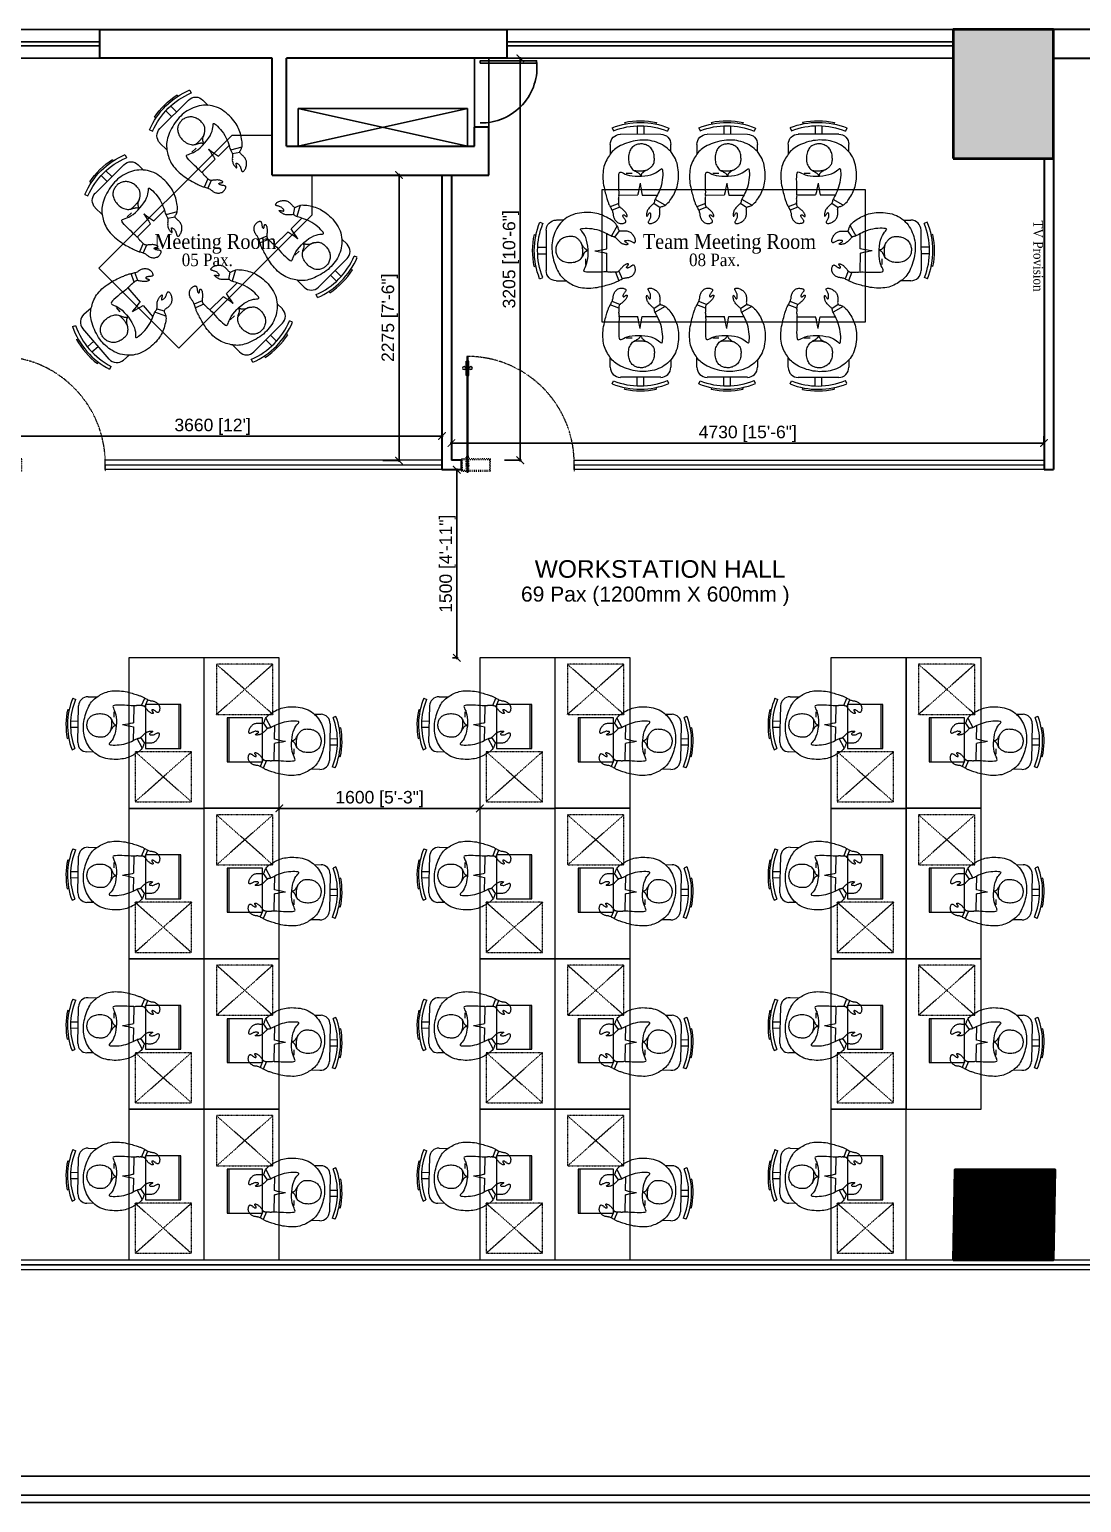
# Model space of a CAD drawing. Header units: millimetres. Extents: x 14520794 to 14796193, y 1415067 to 1454683.
# Drawn here: x 14685433 to 14693826, y 1438638 to 1450387 of the extents above; entities that cross this region are included whole.
import ezdxf

# ---------------------------------------------------------------- set-up
doc = ezdxf.new("R2010")
doc.units = ezdxf.units.MM
doc.header["$LTSCALE"] = 0.01
doc.header["$MEASUREMENT"] = 0
doc.header["$PDMODE"] = 35
for name, pattern in [('ACAD_ISO03W100', [30, 12, -18]), ('DASHED2', [0.375, 0.25, -0.125]), ('HIDDEN', [0.375, 0.25, -0.125])]:
    doc.linetypes.add(name, pattern=pattern)
doc.layers.get('0').update_dxf_attribs({"color": 6, "lineweight": 0})
doc.layers.get('Defpoints').update_dxf_attribs({"color": 2})
for name, color, linetype, lineweight in [('AR-1', 7, 'Continuous', 0), ('CHAIR', 32, 'Continuous', 13), ('CHAIRS', 30, 'Continuous', 13), ('COL', 5, 'Continuous', 40), ('DIM', 6, 'Continuous', 13), ('fur', 32, 'Continuous', 9), ('fur_n', 32, 'Continuous', 13), ('Glass door', 5, 'Continuous', 15), ('glass part', 5, 'Continuous', 0), ('HATCH', 8, 'Continuous', 15), ('HIDDEN', 30, 'HIDDEN', 5), ('men', 1, 'Continuous', 13), ('partition', 34, 'Continuous', 30), ('TXT2', 7, 'Continuous', 15), ('WALL', 7, 'Continuous', 30)]:
    doc.layers.add(name, color=color, linetype=linetype, lineweight=lineweight)
for name, color, linetype in [('column', 13, 'Continuous'), ('DOOR1', 5, 'Continuous'), ('GLASS', 5, 'Continuous'), ('LIGHT', 2, 'Continuous'), ('PROJ', 30, 'HIDDEN'), ('RAIL', 2, 'Continuous')]:
    doc.layers.add(name, color=color, linetype=linetype)
doc.styles.add('Ground Cores$0$DLF Standard', font='arial.ttf')
doc.styles.add('SMALL', font='arial.ttf', dxfattribs={"height": 100})
doc.styles.add('TIMES', font='times.ttf', dxfattribs={"width": 0.9, "height": 250})
doc.dimstyles.new('AJI', dxfattribs={"dimtxt": 200, "dimasz": 75, "dimexe": 100, "dimexo": 25, "dimgap": 50, "dimtad": 1, "dimdec": 0, "dimrnd": 5, "dimzin": 0, "dimdsep": 46, "dimtxsty": 'SMALL', "dimblk": 'ARCHTICK', "dimcen": 0, "dimdle": 100, "dimclrd": 7, "dimclre": 7, "dimclrt": 256, "dimazin": 0, "dimtfac": 1, "dimtdec": 0, "dimtofl": 0, "dimtmove": 0, "dimatfit": 3, "dimldrblk": 'CLOSEDBLANK', "dimfxl": 100, "dimtolj": 1, "dimtzin": 0, "dimarcsym": 0})

# ---------------------------------------------------------------- blocks, each defined once
blk = doc.blocks.new('A$C78666EA5')
at = {"linetype": 'ACAD_ISO03W100', "ltscale": 50}
for p, q in [((0, 49), (39, 49)), ((7, 41), (0, 49)), ((0, -49), (0, 49)), ((7, 41), (39, 41)), ((7, -41), (7, 41)), ((39, 49), (39, -68)), ((44, 49), (39, 49)), ((54, 49), (58, 49)), ((58, 49), (58, -68)), ((58, 49), (233, 49)), ((58, 41), (226, 41)), ((226, 41), (233, 49)), ((226, 41), (226, -41)), ((233, 49), (233, -49)), ((0, -49), (7, -41)), ((39, -49), (0, -49)), ((39, -41), (7, -41)), ((39, -68), (44, -68)), ((58, -68), (54, -68)), ((226, -41), (58, -41)), ((233, -49), (58, -49)), ((226, -41), (233, -49))]:
    blk.add_line(p, q, dxfattribs=at)
at = {"ltscale": 2}
for p, q in [((44, 58), (54, 58)), ((44, -866), (44, 58)), ((54, 58), (54, -866)), ((39, -713), (39, -829)), ((44, -713), (39, -713)), ((54, -713), (58, -713)), ((58, -713), (58, -829)), ((39, -829), (44, -829)), ((54, -866), (44, -866)), ((58, -829), (54, -829))]:
    blk.add_line(p, q, dxfattribs=at)
at = {"linetype": 'HIDDEN'}
blk.add_line((900, 0), (900, 49), dxfattribs=at)
for centre in [(21, -773), (76, -773)]:
    blk.add_circle(centre, 12)
at = {"linetype": 'ACAD_ISO03W100', "ltscale": 50, "extrusion": (0, 0, -1)}
for start_param, end_param in [(4.80851, 6.187064), (1.666918, 3.045471)]:
    blk.add_ellipse((49, 0), major_axis=(-8.91, 8.91), ratio=1, start_param=start_param, end_param=end_param, dxfattribs=at)
at = {"ltscale": 2, "extrusion": (0, 0, -1)}
blk.add_ellipse((49, 0), major_axis=(-612, 612), ratio=1, start_param=3.926991, end_param=3.932609, dxfattribs=at)
at = {"layer": 'HIDDEN', "linetype": 'DASHED2', "extrusion": (0, 0, -1)}
blk.add_ellipse((38, -4), major_axis=(-619, 605), ratio=0.991948, start_param=2.359023, end_param=3.924163, dxfattribs=at)
blk = doc.blocks.new('d vh')
at = {"layer": 'CHAIR'}
for p, q in [((403192, -130723), (403258, -130664)), ((403092, -130838), (403120, -130827)), ((403130, -130954), (403145, -130949)), ((403430, -131125), (403185, -130853)), ((403230, -131018), (403287, -130966)), ((403271, -131063), (403328, -131012)), ((403610, -131087), (403560, -131132)), ((403325, -131168), (403332, -131154)), ((403437, -131217), (403450, -131190))]:
    blk.add_line(p, q, dxfattribs=at)
for centre, radius, start, end in [((403738, -130597), 690, 200.437, 244.0784), ((403738, -130597), 660, 200.4628, 244.0784), ((403253, -130792), 91.7, 131.9791, 221.9791), ((403738, -130597), 705, 210.4111, 234.1011), ((403498, -131064), 91.7, 221.9791, 311.9791)]:
    blk.add_arc(centre, radius, start, end, dxfattribs=at)
at = {"layer": 'men', "linetype": 'ByBlock'}
for p, q in [((403700, -130307), (403706, -130304)), ((403706, -130304), (403713, -130302)), ((403713, -130302), (403721, -130300)), ((403721, -130300), (403729, -130298)), ((403729, -130298), (403737, -130298)), ((403737, -130298), (403745, -130298)), ((403745, -130298), (403754, -130299)), ((403754, -130299), (403762, -130300)), ((403762, -130300), (403769, -130303)), ((403769, -130303), (403776, -130306)), ((403411, -130442), (403427, -130431)), ((403427, -130431), (403443, -130422)), ((403443, -130422), (403458, -130413)), ((403458, -130413), (403473, -130405)), ((403473, -130405), (403487, -130397)), ((403487, -130397), (403501, -130391)), ((403501, -130391), (403513, -130385)), ((403513, -130385), (403525, -130379)), ((403525, -130379), (403536, -130374)), ((403536, -130374), (403545, -130370)), ((403545, -130370), (403553, -130366)), ((403553, -130366), (403561, -130362)), ((403561, -130362), (403568, -130359)), ((403568, -130359), (403574, -130357)), ((403574, -130357), (403581, -130354)), ((403581, -130354), (403588, -130352)), ((403588, -130352), (403595, -130350)), ((403595, -130350), (403603, -130348)), ((403603, -130348), (403611, -130346)), ((403611, -130346), (403620, -130344)), ((403642, -130422), (403613, -130345)), ((403620, -130344), (403629, -130342)), ((403625, -130438), (403622, -130440)), ((403627, -130436), (403625, -130438)), ((403628, -130435), (403627, -130436)), ((403630, -130433), (403628, -130435)), ((403629, -130342), (403638, -130339)), ((403632, -130431), (403630, -130433)), ((403634, -130429), (403632, -130431)), ((403636, -130427), (403634, -130429)), ((403638, -130425), (403636, -130427)), ((403638, -130339), (403646, -130337)), ((403641, -130423), (403638, -130425)), ((403644, -130420), (403641, -130423)), ((403647, -130418), (403644, -130420)), ((403646, -130337), (403654, -130334)), ((403673, -130409), (403646, -130337)), ((403650, -130415), (403647, -130418)), ((403654, -130413), (403650, -130415)), ((403654, -130334), (403661, -130331)), ((403659, -130411), (403654, -130413)), ((403663, -130410), (403659, -130411)), ((403661, -130331), (403668, -130328)), ((403669, -130409), (403663, -130410)), ((403668, -130328), (403674, -130325)), ((403674, -130409), (403669, -130409)), ((403674, -130325), (403679, -130321)), ((403681, -130410), (403674, -130409)), ((403679, -130321), (403684, -130317)), ((403687, -130411), (403681, -130410)), ((403684, -130317), (403689, -130314)), ((403694, -130412), (403687, -130411)), ((403689, -130314), (403694, -130310)), ((403694, -130310), (403700, -130307)), ((403701, -130413), (403694, -130412)), ((403708, -130414), (403701, -130413)), ((403716, -130415), (403708, -130414)), ((403723, -130416), (403716, -130415)), ((403731, -130416), (403723, -130416)), ((403738, -130416), (403731, -130416)), ((403745, -130415), (403738, -130416)), ((403746, -130381), (403745, -130383)), ((403745, -130383), (403745, -130385)), ((403745, -130385), (403746, -130386)), ((403752, -130414), (403745, -130415)), ((403747, -130379), (403746, -130381)), ((403746, -130386), (403748, -130388)), ((403749, -130377), (403747, -130379)), ((403748, -130388), (403751, -130389)), ((403752, -130375), (403749, -130377)), ((403751, -130389), (403754, -130390)), ((403756, -130373), (403752, -130375)), ((403758, -130413), (403752, -130414)), ((403754, -130390), (403758, -130391)), ((403760, -130372), (403756, -130373)), ((403758, -130391), (403762, -130391)), ((403763, -130411), (403758, -130413)), ((403765, -130371), (403760, -130372)), ((403762, -130391), (403766, -130392)), ((403768, -130409), (403763, -130411)), ((403770, -130370), (403765, -130371)), ((403766, -130392), (403769, -130393)), ((403772, -130408), (403768, -130409)), ((403769, -130393), (403772, -130394)), ((403775, -130369), (403770, -130370)), ((403772, -130394), (403775, -130395)), ((403775, -130406), (403772, -130408)), ((403781, -130369), (403775, -130369)), ((403775, -130395), (403777, -130397)), ((403777, -130404), (403775, -130406)), ((403776, -130306), (403783, -130311)), ((403777, -130397), (403778, -130398)), ((403778, -130402), (403777, -130404)), ((403778, -130398), (403779, -130400)), ((403779, -130400), (403778, -130402)), ((403786, -130369), (403781, -130369)), ((403783, -130311), (403789, -130316)), ((403791, -130368), (403786, -130369)), ((403789, -130316), (403794, -130321)), ((403796, -130367), (403791, -130368)), ((403794, -130321), (403798, -130327)), ((403800, -130366), (403796, -130367)), ((403798, -130327), (403802, -130332)), ((403803, -130365), (403800, -130366)), ((403802, -130332), (403805, -130338)), ((403806, -130363), (403803, -130365)), ((403805, -130338), (403807, -130343)), ((403808, -130361), (403806, -130363)), ((403807, -130343), (403809, -130348)), ((403809, -130358), (403808, -130361)), ((403809, -130348), (403810, -130352)), ((403810, -130355), (403809, -130358)), ((403810, -130352), (403810, -130355)), ((403287, -130577), (403295, -130562)), ((403295, -130562), (403303, -130547)), ((403303, -130547), (403314, -130533)), ((403314, -130533), (403325, -130518)), ((403325, -130518), (403338, -130504)), ((403338, -130504), (403351, -130491)), ((403351, -130491), (403366, -130478)), ((403366, -130478), (403380, -130465)), ((403380, -130465), (403396, -130453)), ((403396, -130453), (403411, -130442)), ((403478, -130569), (403462, -130584)), ((403496, -130553), (403478, -130569)), ((403515, -130536), (403496, -130553)), ((403533, -130521), (403515, -130536)), ((403551, -130506), (403533, -130521)), ((403566, -130494), (403551, -130506)), ((403578, -130483), (403566, -130494)), ((403586, -130475), (403578, -130483)), ((403593, -130470), (403586, -130475)), ((403597, -130465), (403593, -130470)), ((403600, -130462), (403597, -130465)), ((403602, -130460), (403600, -130462)), ((403603, -130458), (403602, -130460)), ((403604, -130456), (403603, -130458)), ((403606, -130454), (403604, -130456)), ((403608, -130452), (403606, -130454)), ((403610, -130450), (403608, -130452)), ((403612, -130448), (403610, -130450)), ((403615, -130446), (403612, -130448)), ((403617, -130444), (403615, -130446)), ((403620, -130442), (403617, -130444)), ((403622, -130440), (403620, -130442)), ((403861, -130576), (403864, -130570)), ((403864, -130570), (403868, -130564)), ((403868, -130564), (403871, -130559)), ((403871, -130559), (403875, -130554)), ((403875, -130554), (403879, -130549)), ((403879, -130549), (403883, -130545)), ((403883, -130545), (403886, -130542)), ((403886, -130542), (403890, -130539)), ((403890, -130539), (403893, -130537)), ((403892, -130564), (403891, -130569)), ((403891, -130569), (403891, -130573)), ((403894, -130559), (403892, -130564)), ((403893, -130537), (403895, -130535)), ((403895, -130553), (403894, -130559)), ((403895, -130535), (403897, -130534)), ((403897, -130548), (403895, -130553)), ((403897, -130534), (403899, -130535)), ((403898, -130543), (403897, -130548)), ((403899, -130539), (403898, -130543)), ((403899, -130535), (403899, -130536)), ((403899, -130536), (403899, -130539)), ((403907, -130572), (403912, -130568)), ((403912, -130568), (403918, -130563)), ((403918, -130563), (403923, -130558)), ((403923, -130558), (403927, -130552)), ((403927, -130552), (403931, -130545)), ((403931, -130545), (403933, -130539)), ((403933, -130539), (403936, -130532)), ((403936, -130532), (403938, -130526)), ((403938, -130526), (403940, -130520)), ((403940, -130520), (403942, -130515)), ((403942, -130515), (403944, -130511)), ((403944, -130511), (403946, -130507)), ((403946, -130507), (403949, -130505)), ((403949, -130505), (403952, -130504)), ((403952, -130504), (403956, -130505)), ((403956, -130505), (403959, -130506)), ((403959, -130506), (403963, -130509)), ((403963, -130509), (403967, -130513)), ((403967, -130513), (403970, -130517)), ((403970, -130517), (403974, -130523)), ((403974, -130523), (403977, -130529)), ((403977, -130529), (403980, -130536)), ((403980, -130536), (403982, -130544)), ((403982, -130544), (403984, -130551)), ((403984, -130551), (403985, -130560)), ((403985, -130560), (403986, -130568)), ((403986, -130568), (403986, -130576)), ((403252, -130708), (403253, -130694)), ((403253, -130694), (403255, -130679)), ((403255, -130679), (403258, -130665)), ((403258, -130665), (403261, -130651)), ((403261, -130651), (403265, -130637)), ((403265, -130637), (403269, -130622)), ((403269, -130622), (403274, -130607)), ((403274, -130607), (403280, -130592)), ((403280, -130592), (403287, -130577)), ((403441, -130609), (403437, -130617)), ((403437, -130617), (403439, -130624)), ((403439, -130624), (403445, -130629)), ((403449, -130598), (403441, -130609)), ((403445, -130629), (403454, -130634)), ((403462, -130584), (403449, -130598)), ((403454, -130634), (403466, -130639)), ((403466, -130639), (403482, -130645)), ((403482, -130645), (403499, -130654)), ((403499, -130654), (403517, -130665)), ((403517, -130665), (403537, -130680)), ((403537, -130680), (403557, -130699)), ((403557, -130699), (403577, -130720)), ((403828, -130707), (403833, -130697)), ((403833, -130697), (403836, -130688)), ((403935, -130725), (403835, -130691)), ((403836, -130688), (403840, -130682)), ((403840, -130682), (403843, -130677)), ((403843, -130677), (403846, -130673)), ((403846, -130673), (403849, -130669)), ((403849, -130669), (403851, -130666)), ((403851, -130666), (403852, -130662)), ((403852, -130662), (403853, -130657)), ((403852, -130662), (403919, -130677)), ((403853, -130657), (403854, -130651)), ((403854, -130618), (403855, -130609)), ((403854, -130627), (403854, -130618)), ((403854, -130636), (403854, -130627)), ((403854, -130644), (403854, -130636)), ((403854, -130651), (403854, -130644)), ((403855, -130600), (403857, -130591)), ((403855, -130609), (403855, -130600)), ((403857, -130591), (403859, -130584)), ((403859, -130584), (403861, -130576)), ((403891, -130573), (403892, -130576)), ((403892, -130576), (403894, -130577)), ((403894, -130577), (403898, -130577)), ((403898, -130577), (403902, -130575)), ((403902, -130575), (403907, -130572)), ((403921, -130672), (403919, -130677)), ((403919, -130677), (403919, -130682)), ((403919, -130682), (403920, -130687)), ((403920, -130687), (403923, -130693)), ((403925, -130667), (403921, -130672)), ((403923, -130693), (403926, -130699)), ((403929, -130663), (403925, -130667)), ((403926, -130699), (403929, -130706)), ((403935, -130658), (403929, -130663)), ((403941, -130653), (403935, -130658)), ((403947, -130648), (403941, -130653)), ((403953, -130643), (403947, -130648)), ((403959, -130637), (403953, -130643)), ((403965, -130632), (403959, -130637)), ((403970, -130626), (403965, -130632)), ((403974, -130619), (403970, -130626)), ((403978, -130613), (403974, -130619)), ((403981, -130606), (403978, -130613)), ((403983, -130599), (403981, -130606)), ((403985, -130592), (403983, -130599)), ((403986, -130584), (403985, -130592)), ((403986, -130576), (403986, -130584)), ((403252, -130722), (403252, -130708)), ((403253, -130737), (403252, -130722)), ((403255, -130753), (403253, -130737)), ((403258, -130769), (403255, -130753)), ((403262, -130786), (403258, -130769)), ((403268, -130804), (403262, -130786)), ((403274, -130823), (403268, -130804)), ((403282, -130841), (403274, -130823)), ((403577, -130720), (403596, -130742)), ((403583, -130742), (403590, -130735)), ((403584, -130748), (403594, -130740)), ((403596, -130742), (403613, -130766)), ((403613, -130766), (403629, -130790)), ((403629, -130790), (403642, -130813)), ((403642, -130813), (403652, -130836)), ((403652, -130836), (403658, -130856)), ((403761, -130841), (403774, -130823)), ((403774, -130823), (403786, -130804)), ((403786, -130804), (403796, -130786)), ((403796, -130786), (403804, -130768)), ((403804, -130768), (403812, -130751)), ((403812, -130751), (403818, -130735)), ((403818, -130735), (403824, -130720)), ((403824, -130720), (403828, -130707)), ((403921, -130832), (403916, -130847)), ((403925, -130817), (403921, -130832)), ((403929, -130801), (403925, -130817)), ((403929, -130706), (403932, -130714)), ((403932, -130786), (403929, -130801)), ((403932, -130714), (403934, -130723)), ((403935, -130772), (403932, -130786)), ((403934, -130723), (403936, -130733)), ((403936, -130758), (403935, -130772)), ((403936, -130733), (403937, -130745)), ((403937, -130745), (403936, -130758)), ((403290, -130860), (403282, -130841)), ((403299, -130879), (403290, -130860)), ((403309, -130897), (403299, -130879)), ((403319, -130915), (403309, -130897)), ((403330, -130931), (403319, -130915)), ((403342, -130948), (403330, -130931)), ((403354, -130963), (403342, -130948)), ((403367, -130977), (403354, -130963)), ((403658, -130856), (403662, -130874)), ((403662, -130874), (403663, -130890)), ((403663, -130890), (403664, -130904)), ((403664, -130904), (403664, -130914)), ((403664, -130914), (403665, -130921)), ((403665, -130921), (403668, -130925)), ((403668, -130925), (403673, -130925)), ((403673, -130925), (403681, -130921)), ((403681, -130921), (403691, -130913)), ((403691, -130913), (403704, -130903)), ((403704, -130903), (403718, -130890)), ((403718, -130890), (403732, -130875)), ((403732, -130875), (403747, -130859)), ((403747, -130859), (403761, -130841)), ((403851, -130959), (403838, -130973)), ((403862, -130945), (403851, -130959)), ((403872, -130932), (403862, -130945)), ((403882, -130918), (403872, -130932)), ((403890, -130904), (403882, -130918)), ((403897, -130891), (403890, -130904)), ((403904, -130876), (403897, -130891)), ((403910, -130862), (403904, -130876)), ((403916, -130847), (403910, -130862)), ((403380, -130991), (403367, -130977)), ((403394, -131004), (403380, -130991)), ((403409, -131016), (403394, -131004)), ((403424, -131028), (403409, -131016)), ((403440, -131038), (403424, -131028)), ((403457, -131048), (403440, -131038)), ((403475, -131057), (403457, -131048)), ((403493, -131065), (403475, -131057)), ((403511, -131072), (403493, -131065)), ((403530, -131077), (403511, -131072)), ((403549, -131082), (403530, -131077)), ((403568, -131085), (403549, -131082)), ((403588, -131087), (403568, -131085)), ((403607, -131087), (403588, -131087)), ((403627, -131086), (403607, -131087)), ((403646, -131084), (403627, -131086)), ((403666, -131080), (403646, -131084)), ((403685, -131075), (403666, -131080)), ((403704, -131068), (403685, -131075)), ((403723, -131060), (403704, -131068)), ((403741, -131050), (403723, -131060)), ((403759, -131039), (403741, -131050)), ((403776, -131027), (403759, -131039)), ((403793, -131014), (403776, -131027)), ((403809, -131001), (403793, -131014)), ((403824, -130987), (403809, -131001)), ((403838, -130973), (403824, -130987))]:
    blk.add_line(p, q, dxfattribs=at)
at = {"layer": 'men'}
for p, q in [((403586, -130476), (403699, -130602)), ((403727, -130633), (403818, -130734))]:
    blk.add_line(p, q, dxfattribs=at)
at = {"layer": 'men', "linetype": 'ByBlock'}
for points in [[(403521, -130694), (403486, -130655)], [(403633, -130690), (403652, -130666), (403668, -130645), (403682, -130626), (403694, -130609), (403699, -130602)], [(403633, -130690), (403658, -130674), (403681, -130660), (403701, -130648), (403727, -130633)], [(403512, -130727), (403517, -130731), (403522, -130735), (403528, -130740), (403533, -130745), (403539, -130751), (403544, -130756), (403549, -130762), (403554, -130768), (403559, -130774), (403564, -130780), (403568, -130785), (403572, -130791), (403575, -130796), (403578, -130801), (403581, -130806), (403583, -130810), (403585, -130814), (403586, -130818), (403588, -130821), (403589, -130824), (403589, -130828), (403590, -130832), (403591, -130836), (403591, -130840), (403592, -130846), (403592, -130852), (403592, -130858), (403592, -130865), (403592, -130872), (403591, -130879), (403589, -130886), (403587, -130894), (403584, -130901), (403580, -130908), (403575, -130914), (403570, -130921), (403564, -130927), (403557, -130933), (403550, -130939), (403543, -130945), (403535, -130951), (403527, -130956), (403518, -130960), (403509, -130965), (403500, -130968), (403490, -130971), (403481, -130973), (403471, -130974), (403461, -130975), (403451, -130974), (403442, -130972), (403432, -130970), (403423, -130967), (403414, -130963), (403406, -130959), (403398, -130954), (403390, -130949), (403383, -130943), (403377, -130937), (403372, -130931), (403367, -130924), (403362, -130917), (403358, -130910), (403354, -130903), (403351, -130895), (403349, -130888), (403347, -130880), (403345, -130872), (403345, -130863), (403345, -130855), (403346, -130846), (403348, -130836), (403351, -130827), (403355, -130817), (403360, -130807), (403366, -130797), (403373, -130787), (403381, -130777), (403389, -130768), (403398, -130760), (403408, -130752), (403418, -130745), (403429, -130738), (403440, -130733), (403451, -130729), (403463, -130726), (403474, -130724), (403485, -130723), (403495, -130723), (403505, -130725), (403515, -130727), (403524, -130730), (403532, -130733), (403540, -130736), (403547, -130739), (403553, -130741), (403559, -130742), (403563, -130743), (403567, -130743), (403570, -130742), (403573, -130742), (403575, -130741), (403577, -130741), (403579, -130741), (403581, -130741), (403582, -130741), (403583, -130742), (403584, -130744), (403584, -130745), (403584, -130748), (403584, -130750), (403583, -130753), (403582, -130757), (403580, -130761), (403579, -130767), (403579, -130775), (403579, -130785), (403581, -130797), (403585, -130813), (403591, -130833)]]:
    blk.add_lwpolyline(points, dxfattribs=at)
blk = doc.blocks.new('_ARCHTICK')
at = {"color": 0, "linetype": 'ByBlock', "const_width": 0.15}
blk.add_lwpolyline([(-0.5, -0.5), (0.5, 0.5)], dxfattribs=at)
blk = doc.blocks.new('*D670')
at = {"layer": 'Defpoints', "color": 0, "ltscale": 5000, "transparency": 16777216}
for p in [(14688799, 1447154), (14693526, 1447154), (14693526, 1447088)]:
    blk.add_point(p, dxfattribs=at)
at = {"layer": 'DIM', "color": 7, "lineweight": -2, "ltscale": 5000, "transparency": 16777216}
for p, q in [((14688799, 1447144), (14688799, 1447078)), ((14693526, 1447144), (14693526, 1447078)), ((14688789, 1447088), (14693536, 1447088))]:
    blk.add_line(p, q, dxfattribs=at)
at = {"layer": 'DIM', "color": 7, "lineweight": -2, "ltscale": 5000, "transparency": 16777216, "xscale": 60, "yscale": 60, "zscale": 60, "rotation": 180}
blk.add_blockref('_ARCHTICK', (14688799, 1447088), dxfattribs=at)
at = {"layer": 'DIM', "color": 7, "lineweight": -2, "ltscale": 5000, "transparency": 16777216, "xscale": 60, "yscale": 60, "zscale": 60}
blk.add_blockref('_ARCHTICK', (14693526, 1447088), dxfattribs=at)
at = {"layer": 'DIM', "ltscale": 5000, "transparency": 16777216, "insert": (14691163, 1447162), "char_height": 100, "attachment_point": 5, "style": 'SMALL'}
blk.add_mtext('\\A1;4730 [15\'-6"]', dxfattribs=at)
blk = doc.blocks.new('_ClosedBlank')
at = {"color": 0, "linetype": 'ByBlock', "lineweight": -2}
for p, q in [((-1, 0.17), (0, 0)), ((-1, 0.17), (-1, -0.17)), ((0, 0), (-1, -0.17))]:
    blk.add_line(p, q, dxfattribs=at)
blk = doc.blocks.new('*D631')
at = {"layer": 'Defpoints', "color": 0, "ltscale": 5000, "transparency": 16777216}
for p in [(14689208, 1450157), (14689213, 1446951), (14689348, 1446951)]:
    blk.add_point(p, dxfattribs=at)
at = {"layer": 'DIM', "color": 7, "lineweight": -2, "ltscale": 5000, "transparency": 16777216}
for p, q in [((14689218, 1450157), (14689358, 1450157)), ((14689348, 1450167), (14689348, 1446941)), ((14689223, 1446951), (14689358, 1446951))]:
    blk.add_line(p, q, dxfattribs=at)
at = {"layer": 'DIM', "color": 7, "lineweight": -2, "ltscale": 5000, "transparency": 16777216, "xscale": 60, "yscale": 60, "zscale": 60}
for p, rotation in [((14689348, 1450157), 90), ((14689348, 1446951), 270)]:
    blk.add_blockref('_ARCHTICK', p, dxfattribs=dict(at, rotation=rotation))
at = {"layer": 'DIM', "ltscale": 5000, "transparency": 16777216, "insert": (14689274, 1448554), "char_height": 100, "attachment_point": 5, "rotation": 90, "style": 'SMALL'}
blk.add_mtext('\\A1;3205 [10\'-6"]', dxfattribs=at)
blk = doc.blocks.new('*D671')
at = {"layer": 'Defpoints', "color": 0, "ltscale": 5000, "transparency": 16777216}
for p in [(14688799, 1446876), (14688799, 1445375), (14688842, 1445375)]:
    blk.add_point(p, dxfattribs=at)
at = {"layer": 'DIM', "color": 7, "lineweight": -2, "ltscale": 5000, "transparency": 16777216}
for p, q in [((14688809, 1446876), (14688852, 1446876)), ((14688842, 1446886), (14688842, 1445365)), ((14688809, 1445375), (14688852, 1445375))]:
    blk.add_line(p, q, dxfattribs=at)
at = {"layer": 'DIM', "color": 7, "lineweight": -2, "ltscale": 5000, "transparency": 16777216, "xscale": 60, "yscale": 60, "zscale": 60}
for p, rotation in [((14688842, 1446876), 90), ((14688842, 1445375), 270)]:
    blk.add_blockref('_ARCHTICK', p, dxfattribs=dict(at, rotation=rotation))
at = {"layer": 'DIM', "ltscale": 5000, "transparency": 16777216, "insert": (14688768, 1446126), "char_height": 100, "attachment_point": 5, "rotation": 90, "style": 'SMALL'}
blk.add_mtext('\\A1;1500 [4\'-11"]', dxfattribs=at)
blk = doc.blocks.new('q32')
at = {"layer": 'fur_n'}
for points in [[(13085362, 1763740), (13084762, 1763740), (13084762, 1762540), (13085362, 1762540)], [(13084948, 1763262), (13084948, 1762912), (13085228, 1762912), (13085228, 1763262)], [(13084948, 1763262), (13084948, 1762912), (13084964, 1762912), (13084964, 1763262)]]:
    blk.add_lwpolyline(points, close=True, dxfattribs=at)
at = {"layer": 'GLASS', "const_width": 12}
blk.add_lwpolyline([(13084762, 1763715), (13084762, 1762615)], dxfattribs=at)
at = {"layer": 'HIDDEN'}
for p, q in [((13084862, 1763689), (13085312, 1763289)), ((13084862, 1763289), (13085312, 1763689))]:
    blk.add_line(p, q, dxfattribs=at)
blk.add_lwpolyline([(13084862, 1763689), (13084862, 1763289), (13085312, 1763289), (13085312, 1763689)], close=True, dxfattribs=at)
at = {"layer": 'CHAIRS', "xscale": 0.800000000745058, "yscale": 0.800000000745058, "zscale": 0.800000000745058, "rotation": 136.7931851182871}
blk.add_blockref('d vh', (13249194, 1465793), dxfattribs=at)
blk = doc.blocks.new('*D673')
at = {"layer": 'Defpoints', "color": 0, "ltscale": 5000, "transparency": 16777216}
for p in [(14687426, 1444175), (14689026, 1444175), (14689026, 1444175)]:
    blk.add_point(p, dxfattribs=at)
at = {"layer": 'DIM', "color": 7, "lineweight": -2, "ltscale": 5000, "transparency": 16777216}
for p, q in [((14687416, 1444175), (14689036, 1444175)), ((14687426, 1444175), (14687426, 1444165)), ((14689026, 1444175), (14689026, 1444165))]:
    blk.add_line(p, q, dxfattribs=at)
at = {"layer": 'DIM', "color": 7, "lineweight": -2, "ltscale": 5000, "transparency": 16777216, "xscale": 60, "yscale": 60, "zscale": 60, "rotation": 180}
blk.add_blockref('_ARCHTICK', (14687426, 1444175), dxfattribs=at)
at = {"layer": 'DIM', "color": 7, "lineweight": -2, "ltscale": 5000, "transparency": 16777216, "xscale": 60, "yscale": 60, "zscale": 60}
blk.add_blockref('_ARCHTICK', (14689026, 1444175), dxfattribs=at)
at = {"layer": 'DIM', "ltscale": 5000, "transparency": 16777216, "insert": (14688226, 1444249), "char_height": 100, "attachment_point": 5, "style": 'SMALL'}
blk.add_mtext('\\A1;1600 [5\'-3"]', dxfattribs=at)
blk = doc.blocks.new('*D676')
at = {"layer": 'Defpoints', "color": 0, "ltscale": 5000, "transparency": 16777216}
for p in [(14685063, 1447178, 0), (14685063, 1447144), (14688724, 1447178, 0)]:
    blk.add_point(p, dxfattribs=at)
at = {"layer": 'DIM', "color": 7, "lineweight": -2, "ltscale": 5000, "transparency": 16777216}
for p, q in [((14688734, 1447144), (14685053, 1447144)), ((14685063, 1447168), (14685063, 1447134)), ((14688724, 1447168), (14688724, 1447134))]:
    blk.add_line(p, q, dxfattribs=at)
at = {"layer": 'DIM', "color": 7, "lineweight": -2, "ltscale": 5000, "transparency": 16777216, "xscale": 60, "yscale": 60, "zscale": 60, "rotation": 180}
blk.add_blockref('_ARCHTICK', (14685063, 1447144), dxfattribs=at)
at = {"layer": 'DIM', "color": 7, "lineweight": -2, "ltscale": 5000, "transparency": 16777216, "xscale": 60, "yscale": 60, "zscale": 60}
blk.add_blockref('_ARCHTICK', (14688724, 1447144), dxfattribs=at)
at = {"layer": 'DIM', "ltscale": 5000, "transparency": 16777216, "insert": (14686894, 1447218), "char_height": 100, "attachment_point": 5, "style": 'SMALL'}
blk.add_mtext("\\A1;3660 [12']", dxfattribs=at)
blk = doc.blocks.new('*D677')
at = {"layer": 'Defpoints', "color": 0, "ltscale": 5000, "transparency": 16777216}
for p in [(14688234, 1449226), (14688243, 1446949, 0), (14688381, 1446949)]:
    blk.add_point(p, dxfattribs=at)
at = {"layer": 'DIM', "color": 7, "lineweight": -2, "ltscale": 5000, "transparency": 16777216}
for p, q in [((14688244, 1449226), (14688391, 1449226)), ((14688381, 1449236), (14688381, 1446939)), ((14688253, 1446949), (14688391, 1446949))]:
    blk.add_line(p, q, dxfattribs=at)
at = {"layer": 'DIM', "color": 7, "lineweight": -2, "ltscale": 5000, "transparency": 16777216, "xscale": 60, "yscale": 60, "zscale": 60}
for p, rotation in [((14688381, 1449226), 90), ((14688381, 1446949), 270)]:
    blk.add_blockref('_ARCHTICK', p, dxfattribs=dict(at, rotation=rotation))
at = {"layer": 'DIM', "ltscale": 5000, "transparency": 16777216, "insert": (14688307, 1448088), "char_height": 100, "attachment_point": 5, "rotation": 90, "style": 'SMALL'}
blk.add_mtext('\\A1;2275 [7\'-6"]', dxfattribs=at)

msp = doc.modelspace()

# ---------------------------------------------------------------- hatches: boundary and pattern name
at = {"layer": 'DIM', "ltscale": 5000}
h = msp.add_hatch(dxfattribs=at)
h.set_pattern_fill('ANSI31', color=8)
h.set_pattern_definition([(45, (131891.55573, 30424.36236), (-0.0883883476483, 0.0883883476483), [])])
h.paths.add_polyline_path([(14692801.3, 1449357.2), (14693601.3, 1449357.2), (14693601.3, 1450387.2), (14692801.3, 1450387.2)])
h = msp.add_hatch(dxfattribs=at)
h.set_pattern_fill('ANSI31', color=8)
h.set_pattern_definition([(45, (131891.55573, 21642.35762), (-0.0883883476483, 0.0883883476483), [])])
h.paths.add_polyline_path([(14692801.3, 1440575.2), (14693601.3, 1440575.2), (14693614.1, 1441292.6), (14692814.1, 1441292.6)])

# ---------------------------------------------------------------- linework, layer by layer
at = {"layer": 'AR-1'}
for p, q in [((14688723.8, 1446951.3, 0), (14686038.3, 1446951.3, 0)), ((14686038.3, 1446876.3, 0), (14686038.3, 1446951.3, 0)), ((14688723.8, 1446876.3, 0), (14686038.3, 1446876.3, 0))]:
    msp.add_line(p, q, dxfattribs=at)
for points in [[(14689778.8, 1446951.3), (14693526.3, 1446951.3), (14693526.3, 1446876.3), (14689778.8, 1446876.3)], [(14682288.3, 1440497.2), (14695247, 1440497.2), (14695247, 1440572.2), (14682288.3, 1440572.2)]]:
    msp.add_lwpolyline(points, close=True, dxfattribs=at)
at = {"layer": 'COL'}
for points in [[(14692801.3, 1449357.2), (14693601.3, 1449357.2), (14693601.3, 1450387.2), (14692801.3, 1450387.2)], [(14692801.3, 1440575.2), (14693601.3, 1440575.2), (14693614.1, 1441292.6), (14692814.1, 1441292.6)]]:
    msp.add_lwpolyline(points, close=True, dxfattribs=at)
at = {"layer": 'column', "linetype": 'Continuous'}
for p, q in [((14692801.3, 1449357.2), (14692801.3, 1450157.2)), ((14693601.3, 1449357.2), (14693601.3, 1450157.2))]:
    msp.add_line(p, q, dxfattribs=at)
at = {"layer": 'DIM'}
msp.add_lwpolyline([(14704226.3, 1440572.2), (14676676.3, 1440572.2), (14676676.3, 1442326.9), (14676075.3, 1442326.9), (14676075.3, 1449227.2), (14677690.3, 1449227.2), (14677690.3, 1449606.5), (14677690.3, 1450157.2), (14681013.3, 1450157.2), (14681013.3, 1449357.2), (14682288.3, 1449357.2), (14682288.3, 1450157.2), (14687368.8, 1450157.2), (14687368.8, 1449226.1), (14689098.8, 1449227.2), (14689098.8, 1450137.1), (14689098.8, 1450157.2), (14692801.3, 1450157.2), (14692801.3, 1449357.2), (14693601.3, 1449357.2), (14693601.3, 1450157.2), (14697103.3, 1450157.2)], dxfattribs=at)
at = {"layer": 'DOOR1', "linetype": 'Continuous'}
msp.add_lwpolyline([(14689478.3, 1450118.5), (14689028.5, 1450118.5), (14689028.5, 1450137.1), (14689478.5, 1450137.1, -0.4561037), (14689028.5, 1449642.1)], format="xyb", dxfattribs=at)
at = {"layer": 'fur'}
for p, q in [((14687050.3, 1449544.6), (14687368.8, 1449544.6)), ((14687687.3, 1448907.6), (14687687.3, 1449226.1))]:
    msp.add_line(p, q, dxfattribs=at)
msp.add_lwpolyline([(14687050.3, 1449544.6), (14685987.9, 1448482.2), (14686624.9, 1447845.2), (14687687.3, 1448907.6)], dxfattribs=at)
msp.add_lwpolyline([(14689998.8, 1448056.4), (14692101.3, 1448056.4), (14692101.3, 1449107.2), (14689998.8, 1449107.2)], close=True, dxfattribs=at)
at = {"layer": 'GLASS'}
for p, q in [((14685990.8, 1450287.2), (14682288.8, 1450287.2)), ((14692801.3, 1450287.2), (14689241.8, 1450287.2)), ((14682288.8, 1450257.2), (14685990.8, 1450257.2)), ((14689241.8, 1450257.2), (14692801.3, 1450257.2)), ((14692801.3, 1449357.2), (14693601.3, 1449357.2)), ((14692801.3, 1440575.2), (14693601.3, 1440575.2))]:
    msp.add_line(p, q, dxfattribs=at)
at = {"layer": 'GLASS', "const_width": 12}
msp.add_lwpolyline([(14682288.3, 1440534.7), (14695247, 1440534.7)], dxfattribs=at)
at = {"layer": 'glass part', "const_width": 12, "elevation": -9.2}
for points in [[(14688723.8, 1446913.9), (14686038.3, 1446913.9)], [(14689778.8, 1446913.9), (14693526.3, 1446913.9)]]:
    msp.add_lwpolyline(points, dxfattribs=at)
at = {"layer": 'HATCH', "color": 254, "true_color": 0xffe0c2}
msp.add_lwpolyline([(14704226.3, 1440572.2), (14676676.3, 1440572.2), (14676676.3, 1442326.9), (14676075.3, 1442326.9), (14676075.3, 1449227.2), (14677690.3, 1449227.2), (14677690.3, 1449606.5), (14677690.3, 1450157.2), (14681013.3, 1450157.2), (14681013.3, 1449357.2), (14682288.3, 1449357.2), (14682288.3, 1450157.2), (14687368.8, 1450157.2), (14687368.8, 1449226.1), (14689098.8, 1449227.2), (14689098.8, 1450137.1), (14689098.8, 1450157.2), (14692801.3, 1450157.2), (14692801.3, 1449357.2), (14693601.3, 1449357.2), (14693601.3, 1450157.2), (14697103.3, 1450157.2)], dxfattribs=at)
at = {"layer": 'LIGHT'}
for p, q in [((14685990.8, 1450387.2), (14682288.3, 1450387.2)), ((14692801.3, 1450387.2), (14689241.3, 1450387.2)), ((14682288.3, 1450157.2), (14685990.8, 1450157.2)), ((14688983.8, 1449607.2), (14688983.8, 1450157.2)), ((14689098.8, 1449607.2), (14689098.8, 1450157.2)), ((14689241.3, 1450157.2), (14692801.3, 1450157.2)), ((14687576.3, 1449757.3), (14688926.3, 1449457.2)), ((14687576.3, 1449457.3), (14687576.3, 1449757.3)), ((14687576.3, 1449757.3), (14688926.3, 1449757.2)), ((14688926.3, 1449757.2), (14687576.3, 1449457.2)), ((14688926.3, 1449457.3), (14688926.3, 1449757.2)), ((14687576.3, 1449457.2), (14688926.3, 1449457.2))]:
    msp.add_line(p, q, dxfattribs=at)
at = {"layer": 'partition', "ltscale": 5000}
for p, q in [((14693526.3, 1449357.2), (14693526.3, 1446876.3)), ((14693601.3, 1449357.2), (14693601.3, 1446876.3)), ((14688723.8, 1449227.2), (14688723.8, 1446876.3, 0)), ((14688798.8, 1449227.2), (14688798.8, 1446951.3)), ((14688723.8, 1446876.3, 0), (14688798.8, 1446876.3, 0)), ((14693526.3, 1446876.3), (14693601.3, 1446876.3))]:
    msp.add_line(p, q, dxfattribs=at)
msp.add_lwpolyline([(14688798.8, 1446876.3), (14688878.8, 1446876.3), (14688878.8, 1446951.3), (14688798.8, 1446951.3)], dxfattribs=at)
at = {"layer": 'PROJ', "ltscale": 2000}
msp.add_line((14704826.3, 1438638.4), (14678347.8, 1438638.4), dxfattribs=at)
at = {"layer": 'RAIL'}
for p, q in [((14704826.3, 1438848.4), (14681688.3, 1438848.4)), ((14704676.3, 1438698.4), (14681688.3, 1438698.4))]:
    msp.add_line(p, q, dxfattribs=at)
at = {"layer": 'WALL'}
for p, q in [((14685990.8, 1450387.2), (14689241.3, 1450387.2)), ((14685990.8, 1450387.2), (14685990.8, 1450157.2)), ((14685990.8, 1450387.2), (14685990.8, 1450157.2)), ((14689241.3, 1450387.2), (14689241.3, 1450157.2)), ((14699148.3, 1450387.2), (14692801.3, 1450387.2)), ((14692801.3, 1450387.2), (14692801.3, 1450157.2)), ((14687368.8, 1450157.2), (14685990.8, 1450157.2)), ((14687368.8, 1449226.1), (14687368.8, 1450157.2)), ((14687483.8, 1449457.2), (14687483.8, 1450157.2)), ((14687483.8, 1449456.1), (14687483.8, 1450157.2)), ((14689241.3, 1450157.2), (14687483.8, 1450157.2)), ((14693601.3, 1450157.2), (14698548.3, 1450157.2)), ((14688983.8, 1449456.1), (14688983.8, 1449607.2)), ((14689098.8, 1449607.2), (14688983.8, 1449607.2)), ((14689098.8, 1449226.1), (14689098.8, 1449607.2)), ((14687483.8, 1449456.1), (14688983.8, 1449456.1)), ((14689098.8, 1449457.1), (14689098.8, 1449457.2)), ((14687368.8, 1449226.1), (14689098.8, 1449226.1))]:
    msp.add_line(p, q, dxfattribs=at)

# ---------------------------------------------------------------- block references
at = {"layer": 'CHAIRS', "extrusion": (-9.00611e-32, -2.34745e-31, -1), "xscale": 0.8800000012846559, "yscale": 0.8800000012846559, "zscale": -0.8800000012846559, "rotation": 183.0209251506335}
for p in [(-14326096.1, 1353303.8), (-14325580.1, 1352787.9)]:
    msp.add_blockref('d vh', p, dxfattribs=at)
at = {"layer": 'CHAIRS', "extrusion": (-2.29673e-31, -1.02307e-31, -1), "xscale": 0.8800000012846557, "yscale": 0.8800000012846557, "zscale": -0.8800000012846558, "rotation": 228.0209251506444}
for p in [(-14367231.8, 1636287.9), (-14367923.1, 1636287.9), (-14368651.5, 1636288.6)]:
    msp.add_blockref('d vh', p, dxfattribs=at)
at = {"layer": 'CHAIRS', "extrusion": (1.02307e-31, -2.29673e-31, -1), "xscale": 0.8800000012846559, "yscale": 0.8800000012846559, "zscale": -0.8800000012846558, "rotation": 138.0209251507621}
msp.add_blockref('d vh', (-14502818.1, 1125548.9), dxfattribs=at)
at = {"layer": 'CHAIRS', "extrusion": (-1.02307e-31, -2.29673e-31, -1), "xscale": -0.8800000012846558, "yscale": 0.8800000012846559, "zscale": -0.8800000012846558, "rotation": 221.9790748493915}
msp.add_blockref('d vh', (-14879282, 1125548.9), dxfattribs=at)
at = {"layer": 'CHAIRS', "extrusion": (-2.34745e-31, -9.00611e-32, -1), "xscale": -0.8800000012846559, "yscale": 0.8800000012846559, "zscale": -0.8800000012846559, "rotation": 266.9790748493915}
for p in [(-14591446.5, 1087953.3), (-14590930.6, 1087437.4)]:
    msp.add_blockref('d vh', p, dxfattribs=at)
at = {"layer": 'CHAIRS', "extrusion": (-7.23482e-32, 2.40795e-31, -1), "xscale": -0.8800000012846559, "yscale": 0.8800000012846559, "zscale": -0.8800000012846559, "rotation": 1.245392209060991}
msp.add_blockref('d vh', (-14333642.5, 1570837.3), dxfattribs=at)
at = {"layer": 'CHAIRS', "extrusion": (-2.29673e-31, 1.02307e-31, -1), "xscale": -0.8800000012846558, "yscale": 0.8800000012846559, "zscale": -0.8800000012846558, "rotation": 311.9790748493915}
for p in [(-14367231.8, 1260875.7), (-14367923.1, 1260875.7), (-14368651.5, 1260874.9)]:
    msp.add_blockref('d vh', p, dxfattribs=at)
at = {"layer": 'Glass door', "linetype": 'ByBlock', "xscale": -0.999555752998654, "yscale": 0.999555752998654, "zscale": 0.999555752998654, "rotation": 180}
for p in [(14685138.3, 1446913.8, 0), (14688878.8, 1446913.9, -9.2)]:
    msp.add_blockref('A$C78666EA5', p, dxfattribs=at)
at = {"layer": 'partition', "rotation": 179.9999999999689}
for p in [(27771587.7, 3207915.1), (27774387.7, 3207915.1), (27777187.7, 3207915.1), (27771587.7, 3206715.1), (27774387.7, 3206715.1), (27777187.7, 3206715.1), (27771587.7, 3205515.1), (27774387.7, 3205515.1), (27777187.7, 3205515.1), (27771587.7, 3204315.1), (27774387.7, 3204315.1), (27777187.7, 3204315.1)]:
    msp.add_blockref('q32', p, dxfattribs=at)
at = {"layer": 'partition'}
for p in [(1602063.3, -318364.7), (1604863.3, -318364.7), (1607663.3, -318364.7), (1602063.3, -319564.7), (1604863.3, -319564.7), (1607663.3, -319564.7), (1602063.3, -320764.7), (1604863.3, -320764.7), (1607663.3, -320764.7), (1602063.3, -321964.7), (1604863.3, -321964.7)]:
    msp.add_blockref('q32', p, dxfattribs=at)

# ---------------------------------------------------------------- texts
at = {"layer": 'TXT2', "color": 5, "style": 'TIMES', "width": 0.9}
for s, p in [('Meeting Room', (14686429.4, 1448636.9)), ('Team Meeting Room', (14690325.9, 1448636.9))]:
    msp.add_text(s, height=118.8, dxfattribs=at).set_placement(p)
at = {"layer": 'TXT2', "color": 6, "style": 'TIMES', "width": 0.9}
msp.add_text('TV Provision', height=77, rotation=270, dxfattribs=at).set_placement((14693442, 1448863.6))
for s, p in [('05 Pax.', (14686647.9, 1448499.5)), ('08 Pax.', (14690694.6, 1448499.5))]:
    msp.add_text(s, height=100, dxfattribs=at).set_placement(p)
at = {"layer": 'TXT2', "color": 5, "insert": (14689463.7, 1446154.1), "char_height": 140, "width": 3646.389, "attachment_point": 1, "style": 'Ground Cores$0$DLF Standard'}
msp.add_mtext('WORKSTATION HALL ', dxfattribs=at)
at = {"layer": 'TXT2', "color": 6, "insert": (14691496.8, 1445944.1), "char_height": 120, "width": 2604.988, "attachment_point": 3, "style": 'Ground Cores$0$DLF Standard'}
msp.add_mtext('69 Pax (1200mm X 600mm )', dxfattribs=at)

# ---------------------------------------------------------------- dimensions: what is measured, and where the dimension line sits
at = {"layer": 'DIM', "ltscale": 5000}
for base, p1, p2, picture, middle in [((14689347.7, 1446951.3), (14689208.3, 1450157.2), (14689213.3, 1446951.3), '*D631', (14689273.6, 1448554.2)), ((14688381.5, 1446949.3), (14688233.8, 1449226.1), (14688243.2, 1446949.3, 0), '*D677', (14688307.4, 1448087.7)), ((14688841.6, 1445375.2), (14688798.8, 1446876.3), (14688798.8, 1445375.2), '*D671', (14688767.6, 1446125.7))]:
    dim = msp.add_linear_dim(base=base, p1=p1, p2=p2, angle=90, dimstyle='AJI', override={"dimtxt": 125, "dimasz": 60, "dimexe": 10, "dimexo": 10, "dimgap": 10, "dimdle": 10, "dimfxl": 200, "dimfxlon": 1, "dimarcsym": 1}, dxfattribs=at)
    dim.commit()
    dim.dimension.update_dxf_attribs({"geometry": picture, "text_midpoint": middle})
for base, p1, p2, override, picture, middle in [((14685063.3097429, 1447143.805403), (14688723.8097429, 1447178.3288436, 0.0000001), (14685063.3097429, 1447178.3288436, -0.0000001), {"dimtxt": 125, "dimasz": 60, "dimexe": 10, "dimexo": 10, "dimgap": 10, "dimdle": 10, "dimfxl": 200, "dimfxlon": 1, "dimarcsym": 1}, '*D676', (14686893.5597429, 1447217.8913512)), ((14693526.3097429, 1447088.1603306), (14688798.8097429, 1447153.5476671), (14693526.3097429, 1447153.5476671), {"dimtxt": 125, "dimasz": 60, "dimexe": 10, "dimexo": 10, "dimgap": 10, "dimdle": 10, "dimfxl": 0.18, "dimarcsym": 1}, '*D670', (14691162.5597429, 1447162.2462788)), ((14689025.5, 1444174.6), (14687425.5, 1444175.2), (14689025.5, 1444175.2), {"dimtxt": 125, "dimasz": 60, "dimexe": 10, "dimexo": 10, "dimgap": 10, "dimdle": 10, "dimfxl": 200, "dimfxlon": 1, "dimarcsym": 1}, '*D673', (14688225.5, 1444248.7))]:
    dim = msp.add_linear_dim(base=base, p1=p1, p2=p2, dimstyle='AJI', override=override, dxfattribs=at)
    dim.commit()
    dim.dimension.update_dxf_attribs({"geometry": picture, "text_midpoint": middle})

doc.saveas('drawing.dxf')
